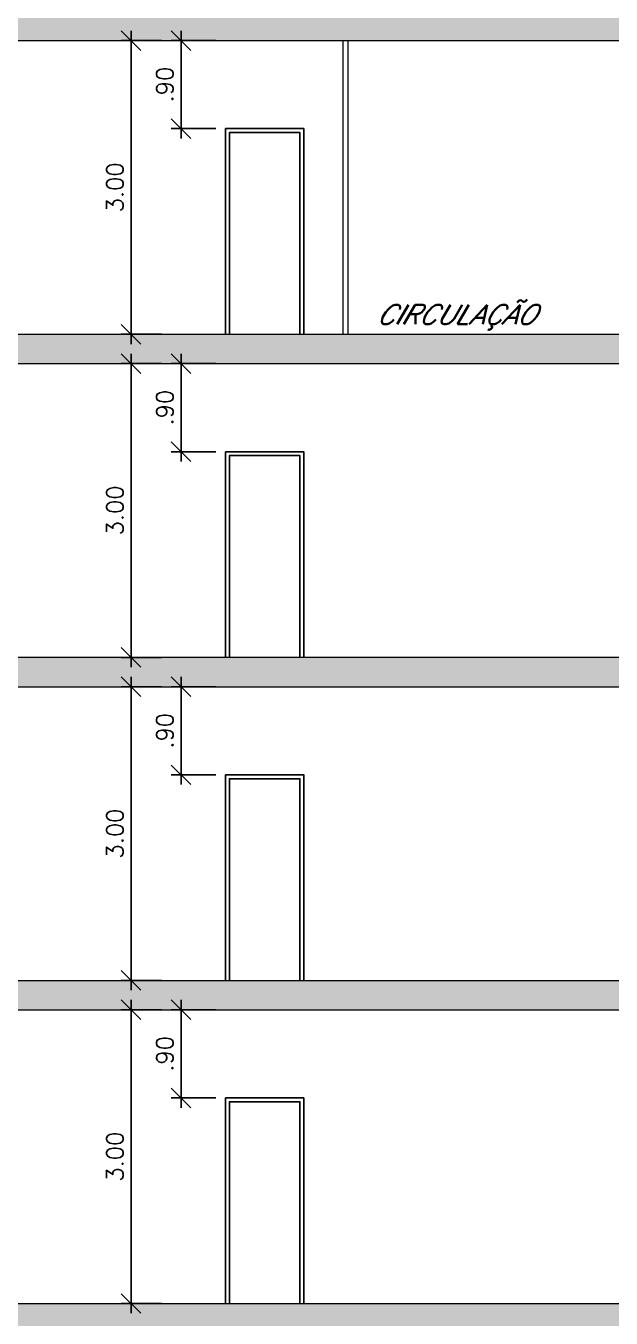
# Model space of a CAD drawing. Header units: millimetres. Extents: x 521 to 1055, y 261 to 520.
# Drawn here: x 807.59 to 813.57, y 483 to 496.2 of the extents above; entities that cross this region are included whole.
import ezdxf

# ---------------------------------------------------------------- set-up
doc = ezdxf.new("R2010")
doc.units = ezdxf.units.MM
doc.linetypes.add('CONTINU', pattern=[0])
doc.layers.add('0.1', color=8, linetype='Continuous', lineweight=13)
doc.styles.add('ROMANS', font='romans')
doc.styles.get("Standard").update_dxf_attribs({"font": 'romans.shx'})
doc.dimstyles.new('Fares Eng - 50', dxfattribs={"dimscale": 2, "dimtxt": 0.085, "dimasz": 0.1, "dimexe": 0.05, "dimexo": 0.05, "dimgap": 0.04, "dimtad": 1, "dimzin": 4, "dimdsep": 46, "dimtxsty": 'ROMANS', "dimblk1": 'OBLIQUE', "dimblk2": 'OBLIQUE', "dimsah": 1, "dimcen": 0.05, "dimdle": 0.05, "dimclrd": 8, "dimclre": 8, "dimclrt": 8, "dimaunit": 1, "dimadec": 0, "dimazin": 0, "dimtfac": 1, "dimtix": 1, "dimtmove": 2, "dimatfit": 0, "dimldrblk": 'OPEN90', "dimfxl": 1, "dimtolj": 1, "dimtzin": 0, "dimarcsym": 0})
pattern_1 = [(50, (0, 0), (0.273277003, -0.02390863), [0.028575, -0.314325]), (355, (0, 0), (-0.05286424, 0.286584964), [0.02286, -0.25146]), (100.451, (0.02277, -0.002), (0.22041375, 0.26267503), [0.024285, -0.267135]), (46.1842, (0, 0.0762), (0.40661856, -0.06306349), [0.0428625, -0.4714875]), (96.6356, (0.0339, 0.07094), (0.35610635, 0.37113833), [0.0364275, -0.4007025]), (351.184, (0, 0.0762), (0.3561069, 0.37113768), [0.03429, -0.37719]), (21, (0.0381, 0.05715), (0.22742232, -0.15339828), [0.028575, -0.314325]), (326, (0.0381, 0.05715), (0.09270304, 0.27628195), [0.02286, -0.25146]), (71.4514, (0.05705, 0.04437), (0.320124736, 0.12288429), [0.024285, -0.267135]), (37.5, (0, 0), (0.004632905, 0.126832558), [0, -0.248412, 0, -0.25527, 0, -0.2524125]), (7.5, (0, 0), (0.100229494, 0.150270862), [0, -0.145542, 0, -0.242697, 0, -0.0962025]), (327.5, (-0.08496, 0), (0.203385893, -0.008593116), [0, -0.09525, 0, -0.29718, 0, -0.394335]), (317.5, (-0.12306, 0), (0.222193772, 0.038139737), [0, -0.123825, 0, -0.197358, 0, -0.280035])]

# ---------------------------------------------------------------- blocks, each defined once
blk = doc.blocks.new('_OBLIQUE')
at = {"color": 0, "linetype": 'ByBlock'}
blk.add_line((-0.5, -0.5), (0.5, 0.5), dxfattribs=at)
blk = doc.blocks.new('*D2088')
at = {"layer": '0.1', "color": 8, "linetype": 'CONTINU', "lineweight": -2, "transparency": 16777216}
for p, q in [((809.173, 495.046), (809.173, 496.146)), ((809.528, 496.046), (809.073, 496.046)), ((809.528, 495.146), (809.073, 495.146))]:
    blk.add_line(p, q, dxfattribs=at)
at = {"layer": 'DEFPOINTS', "color": 0, "linetype": 'CONTINU', "lineweight": -2, "transparency": 16777216}
for p in [(809.173, 496.046), (809.628, 496.046), (809.628, 495.146)]:
    blk.add_point(p, dxfattribs=at)
at = {"layer": '0.1', "color": 8, "linetype": 'CONTINU', "lineweight": -2, "transparency": 16777216, "xscale": 0.2, "yscale": 0.2, "zscale": 0.2}
for p, rotation in [((809.173, 496.046), 90), ((809.173, 495.146), 270)]:
    blk.add_blockref('_OBLIQUE', p, dxfattribs=dict(at, rotation=rotation))
at = {"layer": '0.1', "color": 8, "linetype": 'CONTINU', "lineweight": -2, "transparency": 16777216, "insert": (809.008, 495.596), "char_height": 0.17, "attachment_point": 5, "rotation": 90, "style": 'ROMANS'}
blk.add_mtext('\\A1;.90', dxfattribs=at)
blk = doc.blocks.new('_Open90')
at = {"color": 0, "linetype": 'ByBlock', "lineweight": -2}
for p, q in [((0, 0), (-1, 0)), ((-0.5, 0.5), (0, 0)), ((0, 0), (-0.5, -0.5))]:
    blk.add_line(p, q, dxfattribs=at)
blk = doc.blocks.new('*D2075')
at = {"layer": '0.1', "color": 8, "linetype": 'CONTINU', "lineweight": -2, "transparency": 16777216}
for p, q in [((808.663, 496.146), (808.663, 492.946)), ((808.973, 496.046), (808.563, 496.046)), ((808.973, 493.046), (808.563, 493.046))]:
    blk.add_line(p, q, dxfattribs=at)
at = {"layer": 'DEFPOINTS', "color": 0, "linetype": 'CONTINU', "lineweight": -2, "transparency": 16777216}
for p in [(809.073, 496.046), (808.663, 493.046), (809.073, 493.046)]:
    blk.add_point(p, dxfattribs=at)
at = {"layer": '0.1', "color": 8, "linetype": 'CONTINU', "lineweight": -2, "transparency": 16777216, "xscale": 0.2, "yscale": 0.2, "zscale": 0.2}
for p, rotation in [((808.663, 496.046), 90), ((808.663, 493.046), 270)]:
    blk.add_blockref('_OBLIQUE', p, dxfattribs=dict(at, rotation=rotation))
at = {"layer": '0.1', "color": 8, "linetype": 'CONTINU', "lineweight": -2, "transparency": 16777216, "insert": (808.498, 494.546), "char_height": 0.17, "attachment_point": 5, "rotation": 90, "style": 'ROMANS'}
blk.add_mtext('\\A1;3.00', dxfattribs=at)
blk = doc.blocks.new('*D2102')
at = {"layer": '0.1', "color": 8, "linetype": 'CONTINU', "lineweight": -2, "transparency": 16777216}
for p, q in [((809.173, 491.746), (809.173, 492.846)), ((809.528, 492.746), (809.073, 492.746)), ((809.528, 491.846), (809.073, 491.846))]:
    blk.add_line(p, q, dxfattribs=at)
at = {"layer": 'DEFPOINTS', "color": 0, "linetype": 'CONTINU', "lineweight": -2, "transparency": 16777216}
for p in [(809.173, 492.746), (809.628, 492.746), (809.628, 491.846)]:
    blk.add_point(p, dxfattribs=at)
at = {"layer": '0.1', "color": 8, "linetype": 'CONTINU', "lineweight": -2, "transparency": 16777216, "xscale": 0.2, "yscale": 0.2, "zscale": 0.2}
for p, rotation in [((809.173, 492.746), 90), ((809.173, 491.846), 270)]:
    blk.add_blockref('_OBLIQUE', p, dxfattribs=dict(at, rotation=rotation))
at = {"layer": '0.1', "color": 8, "linetype": 'CONTINU', "lineweight": -2, "transparency": 16777216, "insert": (809.008, 492.296), "char_height": 0.17, "attachment_point": 5, "rotation": 90, "style": 'ROMANS'}
blk.add_mtext('\\A1;.90', dxfattribs=at)
blk = doc.blocks.new('*D2089')
at = {"layer": '0.1', "color": 8, "linetype": 'CONTINU', "lineweight": -2, "transparency": 16777216}
for p, q in [((808.663, 492.846), (808.663, 489.646)), ((808.973, 492.746), (808.563, 492.746)), ((808.973, 489.746), (808.563, 489.746))]:
    blk.add_line(p, q, dxfattribs=at)
at = {"layer": 'DEFPOINTS', "color": 0, "linetype": 'CONTINU', "lineweight": -2, "transparency": 16777216}
for p in [(809.073, 492.746), (808.663, 489.746), (809.073, 489.746)]:
    blk.add_point(p, dxfattribs=at)
at = {"layer": '0.1', "color": 8, "linetype": 'CONTINU', "lineweight": -2, "transparency": 16777216, "xscale": 0.2, "yscale": 0.2, "zscale": 0.2}
for p, rotation in [((808.663, 492.746), 90), ((808.663, 489.746), 270)]:
    blk.add_blockref('_OBLIQUE', p, dxfattribs=dict(at, rotation=rotation))
at = {"layer": '0.1', "color": 8, "linetype": 'CONTINU', "lineweight": -2, "transparency": 16777216, "insert": (808.498, 491.246), "char_height": 0.17, "attachment_point": 5, "rotation": 90, "style": 'ROMANS'}
blk.add_mtext('\\A1;3.00', dxfattribs=at)
blk = doc.blocks.new('*D2116')
at = {"layer": '0.1', "color": 8, "linetype": 'CONTINU', "lineweight": -2, "transparency": 16777216}
for p, q in [((809.173, 488.446), (809.173, 489.546)), ((809.528, 489.446), (809.073, 489.446)), ((809.528, 488.546), (809.073, 488.546))]:
    blk.add_line(p, q, dxfattribs=at)
at = {"layer": 'DEFPOINTS', "color": 0, "linetype": 'CONTINU', "lineweight": -2, "transparency": 16777216}
for p in [(809.173, 489.446), (809.628, 489.446), (809.628, 488.546)]:
    blk.add_point(p, dxfattribs=at)
at = {"layer": '0.1', "color": 8, "linetype": 'CONTINU', "lineweight": -2, "transparency": 16777216, "xscale": 0.2, "yscale": 0.2, "zscale": 0.2}
for p, rotation in [((809.173, 489.446), 90), ((809.173, 488.546), 270)]:
    blk.add_blockref('_OBLIQUE', p, dxfattribs=dict(at, rotation=rotation))
at = {"layer": '0.1', "color": 8, "linetype": 'CONTINU', "lineweight": -2, "transparency": 16777216, "insert": (809.008, 488.996), "char_height": 0.17, "attachment_point": 5, "rotation": 90, "style": 'ROMANS'}
blk.add_mtext('\\A1;.90', dxfattribs=at)
blk = doc.blocks.new('*D2103')
at = {"layer": '0.1', "color": 8, "linetype": 'CONTINU', "lineweight": -2, "transparency": 16777216}
for p, q in [((808.663, 489.546), (808.663, 486.346)), ((808.973, 489.446), (808.563, 489.446)), ((808.973, 486.446), (808.563, 486.446))]:
    blk.add_line(p, q, dxfattribs=at)
at = {"layer": 'DEFPOINTS', "color": 0, "linetype": 'CONTINU', "lineweight": -2, "transparency": 16777216}
for p in [(809.073, 489.446), (808.663, 486.446), (809.073, 486.446)]:
    blk.add_point(p, dxfattribs=at)
at = {"layer": '0.1', "color": 8, "linetype": 'CONTINU', "lineweight": -2, "transparency": 16777216, "xscale": 0.2, "yscale": 0.2, "zscale": 0.2}
for p, rotation in [((808.663, 489.446), 90), ((808.663, 486.446), 270)]:
    blk.add_blockref('_OBLIQUE', p, dxfattribs=dict(at, rotation=rotation))
at = {"layer": '0.1', "color": 8, "linetype": 'CONTINU', "lineweight": -2, "transparency": 16777216, "insert": (808.498, 487.946), "char_height": 0.17, "attachment_point": 5, "rotation": 90, "style": 'ROMANS'}
blk.add_mtext('\\A1;3.00', dxfattribs=at)
blk = doc.blocks.new('*D2130')
at = {"layer": '0.1', "color": 8, "linetype": 'CONTINU', "lineweight": -2, "transparency": 16777216}
for p, q in [((809.173, 485.146), (809.173, 486.246)), ((809.528, 486.146), (809.073, 486.146)), ((809.528, 485.246), (809.073, 485.246))]:
    blk.add_line(p, q, dxfattribs=at)
at = {"layer": 'DEFPOINTS', "color": 0, "linetype": 'CONTINU', "lineweight": -2, "transparency": 16777216}
for p in [(809.173, 486.146), (809.628, 486.146), (809.628, 485.246)]:
    blk.add_point(p, dxfattribs=at)
at = {"layer": '0.1', "color": 8, "linetype": 'CONTINU', "lineweight": -2, "transparency": 16777216, "xscale": 0.2, "yscale": 0.2, "zscale": 0.2}
for p, rotation in [((809.173, 486.146), 90), ((809.173, 485.246), 270)]:
    blk.add_blockref('_OBLIQUE', p, dxfattribs=dict(at, rotation=rotation))
at = {"layer": '0.1', "color": 8, "linetype": 'CONTINU', "lineweight": -2, "transparency": 16777216, "insert": (809.008, 485.696), "char_height": 0.17, "attachment_point": 5, "rotation": 90, "style": 'ROMANS'}
blk.add_mtext('\\A1;.90', dxfattribs=at)
blk = doc.blocks.new('*D2117')
at = {"layer": '0.1', "color": 8, "linetype": 'CONTINU', "lineweight": -2, "transparency": 16777216}
for p, q in [((808.663, 486.246), (808.663, 483.046)), ((808.973, 486.146), (808.563, 486.146)), ((808.973, 483.146), (808.563, 483.146))]:
    blk.add_line(p, q, dxfattribs=at)
at = {"layer": 'DEFPOINTS', "color": 0, "linetype": 'CONTINU', "lineweight": -2, "transparency": 16777216}
for p in [(809.073, 486.146), (808.663, 483.146), (809.073, 483.146)]:
    blk.add_point(p, dxfattribs=at)
at = {"layer": '0.1', "color": 8, "linetype": 'CONTINU', "lineweight": -2, "transparency": 16777216, "xscale": 0.2, "yscale": 0.2, "zscale": 0.2}
for p, rotation in [((808.663, 486.146), 90), ((808.663, 483.146), 270)]:
    blk.add_blockref('_OBLIQUE', p, dxfattribs=dict(at, rotation=rotation))
at = {"layer": '0.1', "color": 8, "linetype": 'CONTINU', "lineweight": -2, "transparency": 16777216, "insert": (808.498, 484.646), "char_height": 0.17, "attachment_point": 5, "rotation": 90, "style": 'ROMANS'}
blk.add_mtext('\\A1;3.00', dxfattribs=at)

msp = doc.modelspace()

# ---------------------------------------------------------------- hatches: boundary and pattern name
at = {"layer": '0.1', "linetype": 'CONTINU', "lineweight": -2}
h = msp.add_hatch(dxfattribs=at)
h.set_pattern_fill('AR-CONC', color=8, scale=0.0015, style=0, double=1)
h.set_pattern_definition(pattern_1)
h.paths.add_polyline_path([(810.40733, 506.24621), (802.52774, 506.24621), (802.52774, 505.94621), (810.40733, 505.94621)])
h.paths.add_polyline_path([(800.27774, 506.24621), (800.02774, 506.24621), (800.02774, 505.94621), (800.27774, 505.94621)])
h.paths.add_polyline_path([(800.27774, 502.94621), (800.02774, 502.94621), (800.02774, 502.64621), (800.27774, 502.64621)])
h.paths.add_polyline_path([(800.27774, 499.64621), (800.02774, 499.64621), (800.02774, 499.34621), (800.27774, 499.34621)])
h.paths.add_polyline_path([(800.27774, 496.34621), (800.02774, 496.34621), (800.02774, 496.04621), (800.27774, 496.04621)])
h.paths.add_polyline_path([(810.40733, 496.34621), (802.52774, 496.34621), (802.52774, 496.04621), (810.40733, 496.04621)])
h.paths.add_polyline_path([(810.40733, 499.64621), (802.52774, 499.64621), (802.52774, 499.34621), (810.40733, 499.34621)])
h.paths.add_polyline_path([(810.40733, 502.94621), (802.52774, 502.94621), (802.52774, 502.64621), (810.40733, 502.64621)])
h = msp.add_hatch(dxfattribs=at)
h.set_pattern_fill('AR-CONC', color=8, scale=0.0015, style=0, double=1)
h.set_pattern_definition(pattern_1)
h.paths.add_polyline_path([(820.29783, 506.24621), (810.40733, 506.24621), (810.40733, 505.94621), (820.29783, 505.94621)])
h.paths.add_polyline_path([(820.29783, 502.94621), (810.40733, 502.94621), (810.40733, 502.64621), (820.29783, 502.64621)])
h.paths.add_polyline_path([(820.29783, 499.64621), (810.40733, 499.64621), (810.40733, 499.34621), (820.29783, 499.34621)])
h.paths.add_polyline_path([(820.29783, 496.34621), (810.40733, 496.34621), (810.40733, 496.04621), (820.29783, 496.04621)])
h = msp.add_hatch(dxfattribs=at)
h.set_pattern_fill('AR-CONC', color=8, scale=0.0015, style=0, double=1)
h.set_pattern_definition(pattern_1)
h.paths.add_polyline_path([(800.27774, 493.04621), (800.02774, 493.04621), (800.02774, 492.74621), (800.27774, 492.74621)])
h.paths.add_polyline_path([(800.27774, 489.74621), (800.02774, 489.74621), (800.02774, 489.44621), (800.27774, 489.44621)])
h.paths.add_polyline_path([(810.40733, 489.74621), (802.52774, 489.74621), (802.52774, 489.44621), (810.40733, 489.44621)])
h.paths.add_polyline_path([(810.40733, 493.04621), (802.52774, 493.04621), (802.52774, 492.74621), (810.40733, 492.74621)])
h = msp.add_hatch(dxfattribs=at)
h.set_pattern_fill('AR-CONC', color=8, scale=0.0015, style=0, double=1)
h.set_pattern_definition(pattern_1)
h.paths.add_polyline_path([(820.29783, 493.04621), (810.40733, 493.04621), (810.40733, 492.74621), (820.29783, 492.74621)])
h.paths.add_polyline_path([(820.29783, 489.74621), (810.40733, 489.74621), (810.40733, 489.44621), (820.29783, 489.44621)])
h.paths.add_polyline_path([(820.29783, 486.44621), (810.40733, 486.44621), (810.40733, 486.14621), (820.29783, 486.14621)])
h.paths.add_polyline_path([(820.29783, 483.14621), (810.40733, 483.14621), (810.40733, 482.84621), (820.29783, 482.84621)])
h = msp.add_hatch(dxfattribs=at)
h.set_pattern_fill('AR-CONC', color=8, scale=0.0015, style=0, double=1)
h.set_pattern_definition(pattern_1)
h.paths.add_polyline_path([(810.40733, 486.14621), (810.40733, 486.44621), (802.52774, 486.44621), (802.52774, 486.14621)])
h.paths.add_polyline_path([(800.27774, 486.44621), (800.02774, 486.44621), (800.02774, 486.14621), (800.27774, 486.14621)])
h.paths.add_polyline_path([(800.27774, 483.14621), (800.02774, 483.14621), (800.02774, 482.84621), (800.27774, 482.84621)])
h.paths.add_polyline_path([(802.52774, 483.14621), (802.52774, 482.84621), (810.40733, 482.84621), (810.40733, 483.14621)])
h.paths.add_polyline_path([(810.40733, 479.54621), (810.40733, 479.84621), (800.02774, 479.84621), (800.02774, 479.54621)])
h.paths.add_polyline_path([(801.42774, 476.54621), (801.42774, 476.24621), (806.92774, 476.24621), (806.92774, 476.54621)])
h.paths.add_polyline_path([(806.67774, 472.94621), (806.67774, 472.34621), (806.92774, 472.34621), (806.92774, 472.94621), (810.40733, 472.94621), (810.40733, 473.24621), (801.42774, 473.24621), (801.42774, 473.04621), (799.22774, 473.04621), (799.22774, 473.24621), (796.42774, 473.24621), (796.42774, 472.34621), (796.57774, 472.34621), (796.57774, 472.94621), (799.07774, 472.94621), (799.07774, 472.34621), (799.22774, 472.34621), (799.22774, 472.94621), (801.42774, 472.94621), (801.42774, 472.34621), (801.67774, 472.34621), (801.67774, 472.94621)])
h.paths.add_polyline_path([(796.57774, 476.04621), (799.07774, 476.04621), (799.07774, 475.74621), (799.22774, 475.74621), (799.22774, 476.14621), (796.42774, 476.14621), (796.42774, 475.74621), (796.57774, 475.74621)])
h.paths.add_polyline_path([(800.58854, 472.99144), (800.58854, 473.50097), (800.88854, 473.50097), (800.88854, 472.99144)], flags=9)

# ---------------------------------------------------------------- linework, layer by layer
at = {"layer": '0.1', "color": 7}
for p, q in [((802.52774, 496.04621), (847.52774, 496.04621)), ((802.52774, 493.04621), (847.52774, 493.04621)), ((802.52774, 492.74621), (847.52774, 492.74621)), ((802.52774, 489.74621), (847.52774, 489.74621)), ((802.52774, 489.44621), (847.52774, 489.44621)), ((802.52774, 486.44621), (847.52774, 486.44621)), ((802.52774, 486.14621), (847.52774, 486.14621)), ((802.52774, 483.14621), (847.52774, 483.14621))]:
    msp.add_line(p, q, dxfattribs=at)
at = {"layer": '0.1', "color": 8}
for p, q in [((810.82774, 496.04621), (810.82774, 493.04621)), ((810.87774, 496.04621), (810.87774, 493.04621))]:
    msp.add_line(p, q, dxfattribs=at)
at = {"layer": '0.1', "color": 8, "linetype": 'CONTINU', "lineweight": -2}
for points in [[(809.62774, 493.04621), (809.62774, 495.14621), (810.42774, 495.14621), (810.42774, 493.04621)], [(809.66774, 493.04621), (809.66774, 495.10621), (810.38774, 495.10621), (810.38774, 493.04621)], [(809.62774, 489.74621), (809.62774, 491.84621), (810.42774, 491.84621), (810.42774, 489.74621)], [(809.66774, 489.74621), (809.66774, 491.80621), (810.38774, 491.80621), (810.38774, 489.74621)], [(809.62774, 486.44621), (809.62774, 488.54621), (810.42774, 488.54621), (810.42774, 486.44621)], [(809.66774, 486.44621), (809.66774, 488.50621), (810.38774, 488.50621), (810.38774, 486.44621)], [(809.62774, 483.14621), (809.62774, 485.24621), (810.42774, 485.24621), (810.42774, 483.14621)], [(809.66774, 483.14621), (809.66774, 485.20621), (810.38774, 485.20621), (810.38774, 483.14621)]]:
    msp.add_lwpolyline(points, dxfattribs=at)

# ---------------------------------------------------------------- texts
at = {"layer": '0.1', "color": 8, "oblique": 30}
msp.add_text('CIRCULAÇÃO', height=0.2, dxfattribs=at).set_placement((811.16699, 493.1476))

# ---------------------------------------------------------------- dimensions: what is measured, and where the dimension line sits
at = {"layer": '0.1', "color": 8, "linetype": 'CONTINU', "lineweight": -2}
for base, p1, p2, picture, middle in [((808.66323, 493.04621), (809.0732, 496.04621), (809.0732, 493.04621), '*D2075', (808.49823, 494.54621)), ((809.1732, 496.04621), (809.62774, 495.14621), (809.62774, 496.04621), '*D2088', (809.0082, 495.59621)), ((808.66323, 489.74621), (809.0732, 492.74621), (809.0732, 489.74621), '*D2089', (808.49823, 491.24621)), ((809.1732, 492.74621), (809.62774, 491.84621), (809.62774, 492.74621), '*D2102', (809.0082, 492.29621)), ((808.66323, 486.44621), (809.0732, 489.44621), (809.0732, 486.44621), '*D2103', (808.49823, 487.94621)), ((809.1732, 489.44621), (809.62774, 488.54621), (809.62774, 489.44621), '*D2116', (809.0082, 488.99621)), ((808.66323, 483.14621), (809.0732, 486.14621), (809.0732, 483.14621), '*D2117', (808.49823, 484.64621)), ((809.1732, 486.14621), (809.62774, 485.24621), (809.62774, 486.14621), '*D2130', (809.0082, 485.69621))]:
    dim = msp.add_linear_dim(base=base, p1=p1, p2=p2, angle=90, dimstyle='Fares Eng - 50', dxfattribs=at)
    dim.commit()
    dim.dimension.update_dxf_attribs({"geometry": picture, "text_midpoint": middle})

doc.saveas('drawing.dxf')
